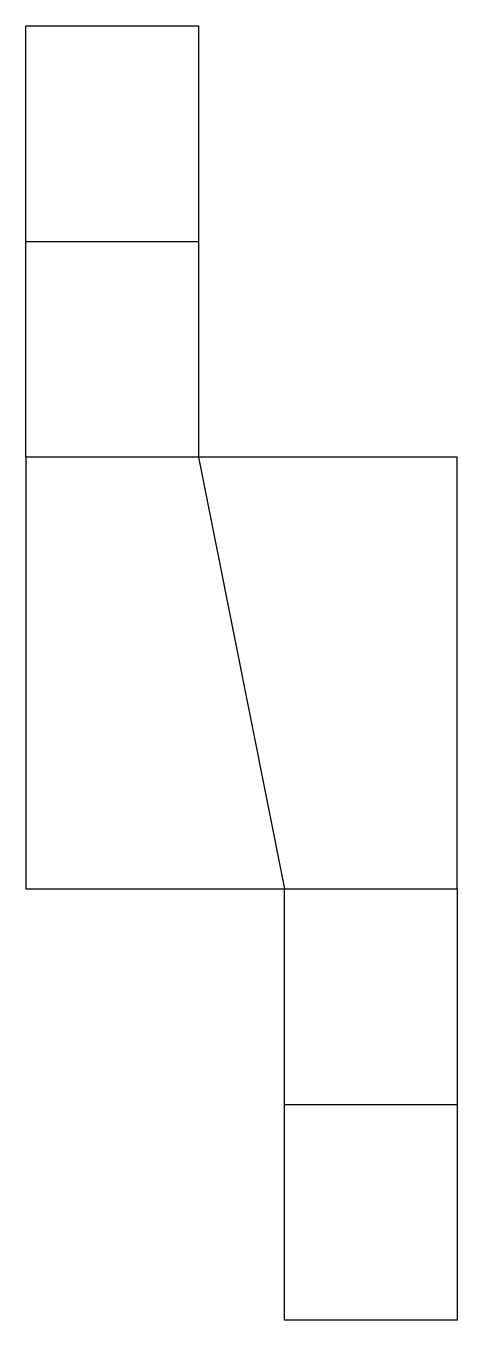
# Model space of a CAD drawing. Header units: millimetres. Extents: x 0 to 50, y -50 to 100.
import ezdxf

# ---------------------------------------------------------------- set-up
doc = ezdxf.new("R2010")
doc.units = ezdxf.units.MM

msp = doc.modelspace()

# ---------------------------------------------------------------- linework, layer by layer
at = {"color": 18, "true_color": 0x000000}
for p, q in [((0, 50), (0, 100)), ((0, 100), (20, 100)), ((20, 100), (20, 50)), ((0, 50), (0, 0)), ((50, 50), (20, 50)), ((50, 0), (50, 50)), ((0, 0), (30, 0)), ((30, -50), (30, 0)), ((50, 0), (50, -50)), ((50, -50), (30, -50))]:
    msp.add_line(p, q, dxfattribs=at)
at = {"color": 1}
for p, q in [((0, 75), (20, 75)), ((20, 50), (30, 0)), ((30, -25), (50, -25))]:
    msp.add_line(p, q, dxfattribs=at)
at = {"color": 4}
for p, q in [((20, 50), (0, 50)), ((30, 0), (50, 0))]:
    msp.add_line(p, q, dxfattribs=at)

doc.saveas('drawing.dxf')
